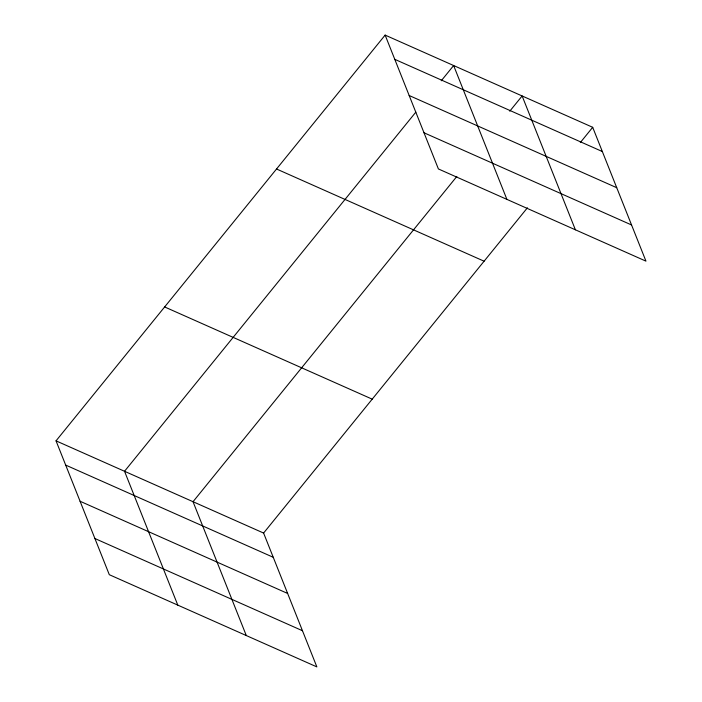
<?xml version="1.0" encoding="UTF-8"?>
<svg xmlns="http://www.w3.org/2000/svg" width="702" height="702" viewBox="0 0 702 702"><rect width="100%" height="100%" fill="white"/><g stroke="black" fill="none" stroke-linecap="round" stroke-linejoin="round"><path stroke-width="1.05" d="M56.037 440.847L263.601 533.055L316.865 666.9L109.301 574.692L56.037 440.847L385.135 35.1L592.699 127.308L645.963 261.153L438.399 168.945L385.135 35.1M415.83 112.136L124.535 471.279L177.799 605.124M441.26 80.783L453.632 65.532L506.897 199.368M456.827 176.465L193.032 501.711L246.297 635.547M509.757 111.206L522.13 95.955L575.394 229.8M263.601 533.055L527.404 207.81M580.326 142.559L592.699 127.308M394.778 59.337L602.342 151.535M409.169 95.507L616.733 187.706M423.999 132.775L631.572 224.973M276.535 168.998L484.099 261.205M164.637 306.95L372.209 399.157M65.681 465.084L273.245 557.291M80.072 501.254L287.644 593.462M94.91 538.522L302.474 630.729"/></g></svg>
